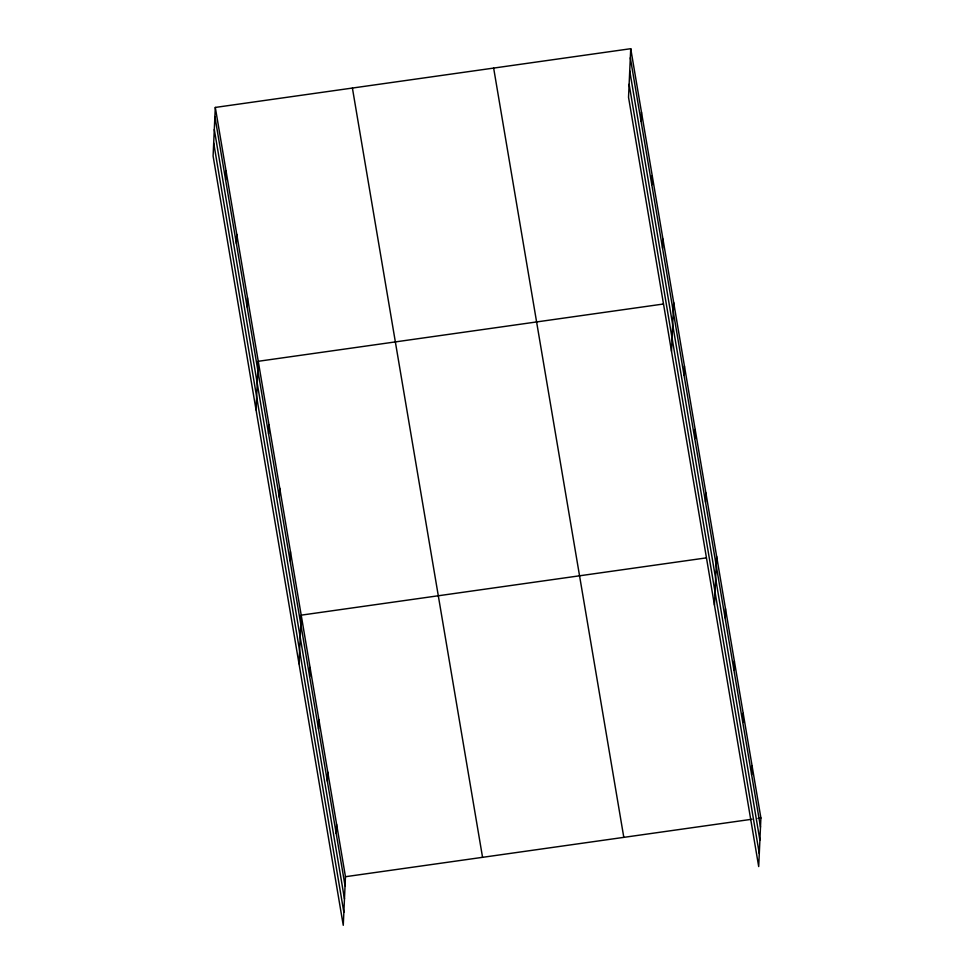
<?xml version="1.0" encoding="UTF-8"?>
<svg xmlns="http://www.w3.org/2000/svg" width="974" height="974" viewBox="0 0 974 974"><rect width="100%" height="100%" fill="white"/><g stroke="black" fill="none" stroke-linecap="round" stroke-linejoin="round"><path stroke-width="1.46" d="M215.303 107.432L213.099 156.023L343.262 925.3L345.466 876.71L215.303 107.432L630.738 48.7L760.901 817.977L758.697 866.568L628.534 97.29L630.738 48.7M225.627 179.995L226.041 170.9M236.365 243.463L236.779 234.357M247.104 306.92L247.518 297.825M256.052 409.884L258.256 361.293L663.257 304.034M268.58 433.856L268.994 424.761M279.319 497.324L279.733 488.218M290.057 560.781L290.471 551.686M299.006 663.744L301.209 615.154L706.211 557.895M309.647 676.565L310.061 667.458M318.498 728.869L318.912 719.774M327.349 781.185L327.763 772.078M336.2 833.488L336.614 824.394M641.062 121.263L641.476 112.168M651.801 184.731L652.215 175.624M662.539 248.2L662.953 239.093M671.488 351.151L673.691 302.561M684.016 375.124L684.43 366.029M694.754 438.592L695.168 429.485M705.493 502.06L705.906 492.954M714.441 605.012L716.645 556.422M725.082 617.833L725.496 608.726M733.933 670.136L734.347 661.042M742.785 722.452L743.199 713.358M751.636 774.768L752.05 765.661M345.466 876.71L751.965 819.244M757.918 818.391L760.901 817.977M630.324 57.795L760.487 827.072M629.728 70.834L759.89 840.112M629.119 84.263L759.282 853.541M493.648 68.083L623.81 837.36M352.405 88.05L482.556 857.327M214.889 116.527L345.052 885.804M214.304 129.566L344.467 898.844M213.696 142.995L343.859 912.261"/></g></svg>
